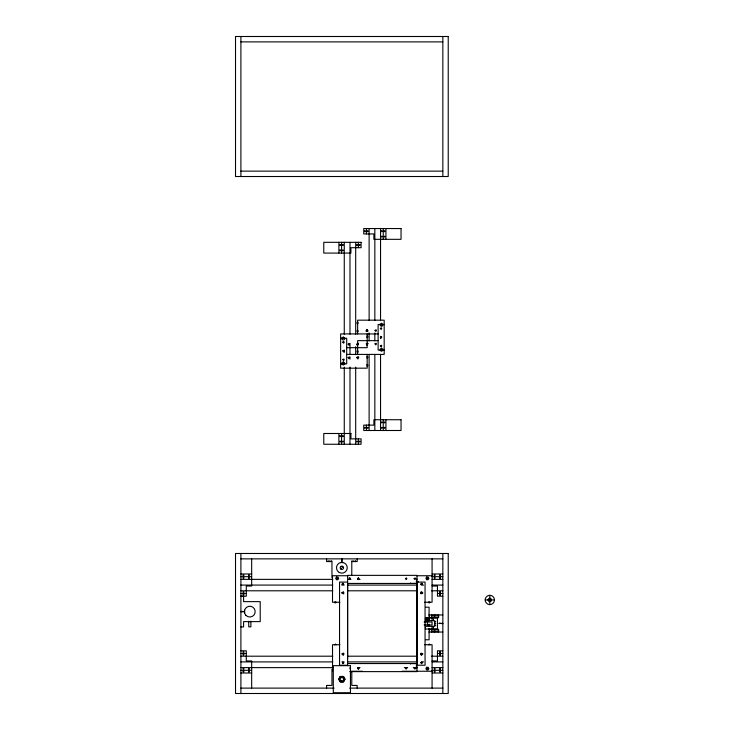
<?xml version="1.0" encoding="UTF-8"?>
<svg xmlns="http://www.w3.org/2000/svg" width="730" height="730" viewBox="0 0 730 730"><rect width="100%" height="100%" fill="white"/><g stroke="black" fill="none" stroke-linecap="round" stroke-linejoin="round"><path stroke-width="1.09" d="M347.617 658.779L347.617 583.179M416.976 664.154L416.976 583.179M343.721 654.409C342.041 651.114 342.051 657.265 343.721 653.97M343.721 663.123C342.041 659.829 342.051 665.979 343.721 662.685M244.596 610.225L244.596 613.017M358.348 579.565L357.536 578.507M358.53 579.538L359.16 578.945L358.53 577.914M357.536 668.47L358.348 667.412M358.53 669.072L359.16 668.47L358.53 667.448M416.419 580.824L416.976 578.899M343.638 584.529L343.501 583.48M342.178 592.368L342.489 593.554M350.336 579.145L350.336 578.306M357.508 578.507L358.348 577.886M422.415 584.529L422.278 583.48M420.954 592.368L421.091 593.417M358.047 323.445C356.705 325.124 356.705 320.926 358.047 322.605M358.047 331.484C356.705 333.163 356.705 328.965 358.047 330.644M358.047 343.94L357.371 344.332M358.047 351.979C356.705 353.649 356.705 349.46 358.047 351.13M336.101 644.9L335.371 644.006L334.641 644.9M429.943 644.9L429.222 644.006L428.492 644.9M342.854 338.355L343.73 338.355M342.936 363.129L343.292 363.996L343.648 363.129M381.881 325.206L381.516 324.348L381.16 325.206M381.954 349.98L381.078 349.98M342.306 583.48L342.178 584.529M343.629 584.502L342.178 584.502M342.178 592.404L343.638 592.404M420.954 584.502L422.415 584.502M420.954 592.404L422.104 592.094L422.278 593.417M366.862 336.192C368.148 335.061 368.148 338.51 366.862 337.379M366.862 344.231L367.436 344.012M366.862 356.678C368.148 355.556 368.148 359.005 366.862 357.873M366.862 364.717C368.148 363.586 368.148 367.035 366.862 365.912M349.214 577.996L349.214 579.456M350.236 579.319L349.186 579.456M343.328 593.554L343.629 592.368M421.265 583.352L420.954 584.529M421.091 583.516L422.104 583.38M350.026 668.981L350.026 667.53M334.951 601.867C333.272 603.208 337.47 603.208 335.791 601.867M428.802 601.867C427.123 603.208 431.311 603.208 429.641 601.867M349.186 577.996L350.236 578.133M342.489 583.38L343.328 583.38M340.481 562.565L343.264 562.565M240.9 41.884L442.845 41.884M240.9 171.13L442.845 171.13M384.181 324.503L378.122 324.503L378.122 350.081L384.181 350.081M378.122 333.929L340.636 333.929L340.636 368.175L367.163 368.175L367.163 354.415M340.636 338.264L346.695 338.264L346.695 363.841L340.636 363.841M378.122 340.654L357.645 340.654L357.645 354.415M346.695 347.681L367.163 347.681L367.163 333.929M346.695 354.415L384.181 354.415L384.181 320.169L357.645 320.169L357.645 333.929M240.9 558.87L442.845 558.87M240.9 573.981L251.668 573.981M432.078 573.981L442.845 573.981M348.027 575.733L332.515 575.733L332.515 602.259L339.924 602.259M416.565 575.733L432.078 575.733M240.9 576.673L251.668 576.673M432.078 576.673L442.845 576.673M240.9 579.364L332.798 579.364M348.675 579.364L350.947 579.364M357.755 579.364L360.027 579.364M432.078 579.364L442.845 579.364M416.164 581.792L418.317 581.792M347.617 582.093L339.541 582.093L339.541 665.231L347.617 665.231L347.617 575.359L416.976 575.359L416.976 671.618L349.862 671.618M416.976 582.093L425.052 582.093L425.052 665.231L416.164 665.194M347.617 583.443L416.976 583.443L410.47 583.452L410.47 582.987M240.9 585.077L332.798 585.077M341.868 585.077L344.14 585.077M347.544 585.077L416.748 585.077M421.292 585.077L423.555 585.077M432.078 585.077L442.845 585.077M432.078 586.026L437.462 586.026L437.462 596.173L442.845 596.173M240.9 590.789L332.798 590.789M347.544 590.789L416.748 590.789M431.503 590.789L437.17 590.789M437.462 590.789L442.845 590.789M240.9 593.481L246.284 593.481M437.462 593.481L442.845 593.481M240.9 596.173L246.284 596.173L246.284 586.026L251.668 586.026L251.668 558.87M240.9 596.328L243.592 596.328L243.592 601.639L260.218 601.639L260.218 621.622L243.592 621.622L243.592 626.924L240.9 626.924M485.158 599.96L494.484 599.96A4.663 4.663 0 0 1 487.494 603.993A4.663 4.663 0 0 1 487.494 595.917A4.663 4.663 0 0 1 494.484 599.96M424.668 602.259L432.078 602.259L432.078 558.87M425.727 607.205L429.085 607.205L429.03 620.664M240.9 611.457L244.44 611.457M240.9 611.795L244.44 611.795M428.875 614.943L442.845 614.943M428.875 617.635L438.63 617.635L438.63 614.943M434.761 621.741L435.774 621.741M424.112 622.015L432.069 622.015L432.069 624.971L424.112 624.971M442.845 623.32L438.849 623.32L442.845 623.657M434.761 623.493L435.774 623.493M434.761 625.245L435.774 625.245M428.875 632.043L442.845 632.043M425.727 639.781L429.085 639.781L429.085 628.548M339.924 644.718L332.515 644.718L332.515 671.253M424.668 644.718L432.078 644.718L432.078 688.116M240.9 650.813L246.284 650.813L246.284 660.951L251.668 660.951L251.668 688.116M442.845 650.813L437.462 650.813L437.462 660.951L432.078 660.951M240.9 653.505L246.284 653.505M437.462 653.505L442.845 653.505M240.9 656.197L332.798 656.197M347.544 656.197L416.748 656.197M431.503 656.197L437.17 656.197M437.462 656.197L442.845 656.197M240.9 661.909L332.798 661.909M341.868 661.909L344.14 661.909M347.544 661.909L416.748 661.909M421.292 661.909L423.555 661.909M432.078 661.909L442.845 661.909M347.617 663.543L416.976 663.543L410.47 663.534L410.47 663.999M240.9 667.621L332.798 667.621M357.755 667.621L360.027 667.621M404.274 667.621L407.678 667.621M413.344 667.621L416.748 667.621M432.078 667.621L442.845 667.621M240.9 670.313L251.668 670.313M432.078 670.313L442.845 670.313M350.236 671.253L362.427 671.253M402.166 671.253L432.078 671.253M240.9 673.005L251.668 673.005M432.078 673.005L442.845 673.005M240.9 688.116L334.139 688.116M349.606 688.116L442.845 688.116M358.348 669.1L357.508 668.47M416.419 666.161L416.976 668.087M489.821 595.297L489.821 604.623M442.845 36.5L442.845 176.514M442.845 553.486L442.845 693.5M438.63 632.043L438.63 629.351L429.541 629.351L429.541 632.043M437.963 614.943L437.963 617.635M437.963 629.351L437.963 632.043M435.892 614.943L435.892 617.635M435.892 629.351L435.892 632.043M434.496 614.943L434.496 617.635M434.496 629.351L434.496 632.043M433.419 617.972L433.419 620.664M433.419 626.322L433.419 629.014M433.009 614.943L433.009 617.635M433.009 629.351L433.009 632.043M432.069 617.972L432.069 620.664M432.069 626.322L432.069 629.014M431.613 614.943L431.613 617.635M431.613 629.351L431.613 632.043M429.541 614.943L429.541 617.635M429.085 624.05L429.085 626.303M428.857 617.972L428.857 620.664M428.592 617.972L428.592 620.664M428.245 617.972L428.245 620.664M427.844 617.972L427.844 620.664M427.406 617.972L427.406 620.664M427.406 622.015L427.406 624.971M426.968 617.972L426.968 620.664M426.566 617.972L426.566 620.664M426.22 617.972L426.22 620.664M425.955 617.972L425.955 620.664M425.782 617.972L425.782 620.664M425.727 617.972L425.727 620.664M385.933 228.554L385.933 239.321M385.933 419.732L385.933 430.499M383.241 228.554L383.241 239.321M383.241 419.732L383.241 430.499M380.549 228.554L380.549 320.452M380.549 336.338L380.549 338.601M380.549 354.488L380.549 430.499M374.837 228.554L374.837 320.452M374.837 332.935L374.837 340.873M374.837 354.488L374.837 430.499M369.124 228.554L369.124 320.452M369.124 332.935L369.124 340.873M369.124 354.488L369.124 424.823M369.124 425.115L369.124 430.499M366.433 228.554L366.433 233.938M366.433 425.115L366.433 430.499M358.384 242.314L358.384 247.698M358.384 438.876L358.384 444.26M357.171 558.87L357.171 561.562L351.787 561.562L351.787 575.532M357.171 688.116L357.171 685.424L351.787 685.424L351.787 671.454M355.692 242.314L355.692 334.212M355.692 346.686L355.692 354.634M355.692 367.108L355.692 438.584M355.692 438.876L355.692 444.26M355.556 560.549L355.556 561.562M353.804 560.549L353.804 561.562M352.052 560.549L352.052 561.562M349.98 242.314L349.98 334.212M349.98 343.282L349.98 354.634M349.98 356.897L349.98 359.169M349.98 367.108L349.98 444.26M344.268 242.314L344.268 334.212M344.268 350.09L344.268 352.362M344.268 367.108L344.268 444.26M342.041 558.87L342.041 562.41M341.704 558.87L341.704 562.41M341.576 242.314L341.576 253.082M341.576 433.492L341.576 444.26M338.884 242.314L338.884 253.082M338.884 433.492L338.884 444.26M331.958 577.686L331.958 561.562L326.575 561.562L326.575 558.87M331.958 669.301L331.958 685.424L326.575 685.424L326.575 688.116M331.694 560.549L331.694 561.562M329.942 560.549L329.942 561.562M328.19 560.549L328.19 561.562M250.865 621.23L250.865 626.878L248.738 626.878L248.738 621.23M240.9 36.5L240.9 176.514M240.9 553.486L240.9 693.5M341.339 568.688A1.058 1.058 0 0 1 340.956 568.305M341.339 566.854A1.058 1.058 0 0 1 342.406 566.854M342.79 567.237A1.058 1.058 0 0 1 342.899 567.493M366.779 331.548A4.663 3.294 -90 0 1 365.986 331.082M368.075 331.082A4.663 3.294 -90 0 1 366.871 329.376M357.946 343.137A4.663 3.294 -90 0 1 356.733 344.843M366.871 345.208A4.663 3.294 -90 0 1 368.075 343.501M358.038 356.787A4.663 3.294 -90 0 1 358.832 357.253M356.733 357.253A4.663 3.294 -90 0 1 357.946 358.959M343.428 653.058A4.663 3.294 0 0 1 343.894 653.852M341.722 653.943A4.663 3.294 0 0 1 343.428 655.148M420.699 653.852A4.663 3.294 0 0 1 421.164 653.058M421.164 655.148A4.663 3.294 0 0 1 422.871 653.943M343.894 593.134A4.663 3.294 0 0 1 343.428 593.928M343.428 591.829A4.663 3.294 0 0 1 341.722 593.043M421.164 593.928A4.663 3.294 0 0 1 420.699 593.134M422.871 593.043A4.663 3.294 0 0 1 421.164 591.829M488.151 599.686L488.142 600.124A1.688 1.688 0 0 0 489.547 601.63L489.985 601.639A1.688 1.688 0 0 0 491.491 600.233L491.509 599.795A1.688 1.688 0 0 0 490.104 598.29L489.657 598.271A1.688 1.688 0 0 0 488.151 599.686M243.108 575.194C243.72 577.12 244.605 573.835 243.108 575.194M243.108 577.886C243.72 579.812 244.605 576.527 243.108 577.886M243.108 592.003C243.72 593.937 244.605 590.643 243.108 592.003M243.108 594.695C243.72 596.629 244.605 593.335 243.108 594.695M248.492 575.194C249.103 577.12 249.988 573.835 248.492 575.194M248.492 577.886C249.103 579.812 249.988 576.527 248.492 577.886M243.108 652.027C243.72 653.952 244.605 650.667 243.108 652.027M243.108 654.719C243.72 656.644 244.605 653.359 243.108 654.719M243.108 668.835C243.72 670.76 244.605 667.476 243.108 668.835M243.108 671.527C243.72 673.452 244.605 670.167 243.108 671.527M248.492 668.835C249.103 670.76 249.988 667.476 248.492 668.835M248.492 671.527C249.103 673.452 249.988 670.167 248.492 671.527M339.742 244.879C340.363 246.804 341.238 243.51 339.742 244.879M339.742 250.262C340.363 252.188 341.238 248.903 339.742 250.262M342.434 244.879C343.054 246.804 343.93 243.51 342.434 244.879M342.434 250.262C343.054 252.188 343.93 248.903 342.434 250.262M342.817 342.115C343.848 345.336 345.317 339.851 342.817 342.115M356.55 244.879C357.171 246.804 358.047 243.51 356.55 244.879M342.817 350.829C343.848 354.05 345.317 348.566 342.817 350.829M342.817 359.543C343.848 362.755 345.317 357.28 342.817 359.543M359.242 244.879C359.863 246.804 360.748 243.51 359.242 244.879M348.164 344.104C349.195 347.316 350.665 341.832 348.164 344.104M364.599 231.118C365.21 233.043 366.095 229.758 364.599 231.118M348.164 357.563C349.195 360.775 350.665 355.3 348.164 357.563M339.742 436.047C340.363 437.982 341.238 434.688 339.742 436.047M367.29 231.118C367.902 233.034 368.796 229.777 367.29 231.118M339.742 441.44C340.363 443.365 341.238 440.071 339.742 441.44M342.434 436.047C343.054 437.982 343.93 434.688 342.434 436.047M342.434 441.44C343.054 443.365 343.93 440.071 342.434 441.44M356.879 344.104C357.91 347.316 359.379 341.832 356.879 344.104M356.879 357.563C357.91 360.775 359.379 355.3 356.879 357.563M366.305 330.343C367.336 333.555 368.805 328.071 366.305 330.343M366.305 343.803C367.336 347.015 368.805 341.54 366.305 343.803M381.407 231.118C382.018 233.043 382.903 229.758 381.407 231.118M381.407 236.502C382.018 238.427 382.903 235.142 381.407 236.502M336.712 578.26C337.324 580.186 338.209 576.901 336.712 578.26M384.099 231.118C384.683 233.043 385.641 229.749 384.099 231.118M356.55 441.44C357.171 443.365 358.047 440.071 356.55 441.44M384.099 236.502C384.683 238.427 385.641 235.142 384.099 236.502M359.242 441.44C359.863 443.365 360.748 440.071 359.242 441.44M375.019 330.343C376.05 333.555 377.519 328.071 375.019 330.343M375.019 343.803C376.05 347.015 377.519 341.54 375.019 343.803M364.599 427.68C365.21 429.605 366.095 426.32 364.599 427.68M367.29 427.68C367.902 429.605 368.787 426.32 367.29 427.68M380.366 328.363C381.398 331.575 382.867 326.091 380.366 328.363M380.366 337.077C381.398 340.29 382.867 334.805 380.366 337.077M380.366 345.783C381.398 349.004 382.867 343.52 380.366 345.783M381.407 422.296C382.018 424.221 382.903 420.927 381.407 422.296M381.407 427.68C382.018 429.605 382.903 426.32 381.407 427.68M384.099 422.296C384.683 424.221 385.641 420.927 384.099 422.296M384.099 427.68C384.71 429.605 385.595 426.32 384.099 427.68M405.424 578.507C406.455 581.719 407.924 576.244 405.424 578.507M414.138 578.507C415.169 581.719 416.638 576.244 414.138 578.507M405.424 668.041C406.455 671.253 407.924 665.769 405.424 668.041M414.138 668.041C415.169 671.253 416.638 665.769 414.138 668.041M426.904 578.26C427.524 580.186 428.41 576.901 426.904 578.26M420.872 653.97C421.904 657.192 423.373 651.707 420.872 653.97M420.872 662.685C421.904 665.906 423.373 660.422 420.872 662.685M434.277 575.194C434.898 577.12 435.783 573.835 434.277 575.194M434.277 577.886C434.861 579.821 435.828 576.527 434.277 577.886M426.904 668.461C427.524 670.386 428.41 667.101 426.904 668.461M439.67 575.194C440.281 577.12 441.166 573.835 439.67 575.194M439.67 577.886C440.281 579.812 441.166 576.527 439.67 577.886M439.67 592.003C440.281 593.937 441.166 590.643 439.67 592.003M439.67 594.695C440.281 596.629 441.166 593.335 439.67 594.695M434.277 668.835C434.898 670.76 435.783 667.476 434.277 668.835M434.277 671.527C434.861 673.462 435.828 670.167 434.277 671.527M439.67 652.027C440.281 653.952 441.166 650.667 439.67 652.027M439.67 654.719C440.281 656.644 441.166 653.359 439.67 654.719M439.67 668.835C440.281 670.76 441.166 667.476 439.67 668.835M439.67 671.527C440.281 673.452 441.166 670.167 439.67 671.527M336.439 577.074L335.681 578.388L336.439 579.702L337.954 579.702L338.711 578.388L337.954 577.074L336.439 577.074M340.271 676.445L338.674 679.21L340.271 681.984L343.474 681.984L345.071 679.21L343.474 676.445L340.271 676.445M340.372 676.61L338.866 679.21L340.372 681.811L343.374 681.811L344.879 679.21L343.374 676.61L340.372 676.61M426.639 577.074L425.882 578.388L426.639 579.702L428.154 579.702L428.911 578.388L428.154 577.074L426.639 577.074M426.639 667.284L425.882 668.589L426.639 669.903L428.154 669.903L428.911 668.589L428.154 667.284L426.639 667.284M343.292 337.096L341.987 337.853L341.987 339.368L343.292 340.125L344.606 339.368L344.606 337.853L343.292 337.096M381.516 323.335L380.211 324.093L380.211 325.607L381.516 326.365L382.83 325.607L382.83 324.093L381.516 323.335M343.292 361.98L341.987 362.737L341.987 364.252L343.292 365.009L344.606 364.252L344.606 362.737L343.292 361.98M381.516 348.219L380.211 348.976L380.211 350.491L381.516 351.249L382.83 350.491L382.83 348.976L381.516 348.219M448.229 36.5L235.516 36.5L235.516 176.514L448.229 176.514L448.229 36.5M401.044 228.554L363.732 228.554L363.732 233.938L373.879 233.938L373.879 239.321L401.044 239.321L401.044 228.554M361.076 242.314L323.773 242.314L323.773 253.082L350.929 253.082L350.929 247.698L361.076 247.698L361.076 242.314M401.044 419.732L373.879 419.732L373.879 425.115L363.732 425.115L363.732 430.499L401.044 430.499L401.044 419.732M350.929 433.492L323.773 433.492L323.773 444.26L361.076 444.26L361.076 438.876L350.929 438.876L350.929 433.492M448.229 553.486L235.516 553.486L235.516 693.5L448.229 693.5L448.229 553.486M437.462 617.972L425.435 617.972L425.435 620.664L434.761 620.664L434.761 626.322L425.435 626.322L425.435 629.014L437.462 629.014L437.462 617.972M350.455 665.678L333.291 665.678L333.291 692.752L350.455 692.752L350.455 665.678M341.029 680.679A1.688 1.688 0 0 0 343.565 679.21A1.688 1.688 0 0 0 341.029 677.75A1.688 1.688 0 0 0 341.029 680.679M341.029 569.236A1.688 1.688 0 0 0 343.565 567.767A1.688 1.688 0 0 0 341.029 566.307A1.688 1.688 0 0 0 341.029 569.236M339.176 572.439A5.384 5.384 0 0 0 347.261 567.767A5.384 5.384 0 0 0 339.176 563.104A5.384 5.384 0 0 0 339.176 572.439M245.992 615.436A5.384 5.384 0 0 0 254.998 613.017A5.384 5.384 0 0 0 248.41 606.42A5.384 5.384 0 0 0 245.992 615.436"/></g></svg>
